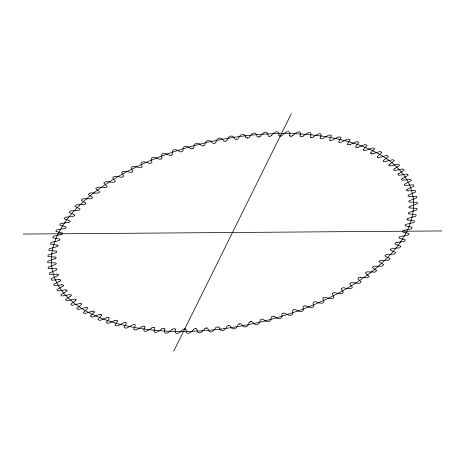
<?xml version="1.0" encoding="UTF-8"?>
<svg xmlns="http://www.w3.org/2000/svg" width="465" height="465" viewBox="0 0 465 465"><rect width="100%" height="100%" fill="white"/><g stroke="black" fill="none" stroke-linecap="round" stroke-linejoin="round"><path stroke-width="0.7" d="M175.352 329.569C174.148 336.416 180.292 332.696 182.786 329.644A1.721 0.872 -11.9 0 1 184.564 328.947M289.649 135.431C290.852 128.584 284.708 132.304 282.214 135.356A1.721 0.872 -11.9 0 1 280.436 136.053M164.889 329.133C162.953 336.404 169.423 332.272 172.166 329.476M300.111 135.867C302.047 128.596 295.577 132.728 292.834 135.524M215.888 142.302C216.661 137.594 221.41 136.321 223.665 140.808A1.721 0.872 -11.9 0 0 225.205 141.197L225.304 141.139M249.112 322.698C248.339 327.406 243.59 328.679 241.335 324.192A1.721 0.872 -11.9 0 0 239.795 323.803L239.487 323.902M173.701 351.261L291.299 113.739M260.429 136.164C262.58 132.635 267.776 129.404 268.102 135.704A1.721 0.872 -11.9 0 0 269.299 136.332M204.571 328.836C202.42 332.365 197.224 335.596 196.898 329.296A1.721 0.872 -11.9 0 0 195.701 328.668M74.522 215.568L74.365 215.76A1.721 0.872 -11.9 0 1 72.639 216.463L65.263 217.219L64.042 218.8L69.384 220.666A1.721 0.872 -11.9 0 1 69.965 221.555M390.513 249.391L390.635 249.24A1.721 0.872 -11.9 0 1 392.361 248.537L399.737 247.781L400.958 246.2L395.616 244.334A1.721 0.872 -11.9 0 1 395.035 243.445M271.403 135.565C273.728 132.298 279.378 128.764 278.965 135.379M193.597 329.435C191.272 332.702 185.622 336.236 186.035 329.621M101.318 315.677L97.935 319.658L99.958 320.455L106.7 317.798M363.682 149.323L367.065 145.342L365.042 144.545L358.3 147.202M94.04 312.364L90.251 316.287L92.134 317.171L99.062 314.712M370.96 152.636L374.749 148.713L372.866 147.829L365.938 150.288A1.721 0.872 -11.9 0 1 364.002 150.451M303.215 136.076C306.11 133.426 313.096 129.311 310.3 136.687A1.721 0.872 -11.9 0 0 311.073 137.506M161.785 328.924C158.891 331.574 151.904 335.689 154.7 328.313A1.721 0.872 -11.9 0 0 153.927 327.494M313.323 137.006C316.38 134.466 323.82 130.467 320.182 137.884A1.721 0.872 -11.9 0 0 320.844 138.744M151.677 327.994C148.62 330.534 141.18 334.533 144.818 327.116A1.721 0.872 -11.9 0 0 144.156 326.256M75.597 300.582L70.68 304.25L72.11 305.366L79.41 303.552A1.721 0.872 -11.9 0 1 81.265 303.599L81.253 303.674M389.403 164.418L394.32 160.751L392.89 159.635L385.59 161.448A1.721 0.872 -11.9 0 1 383.735 161.402L383.805 161.367M350.505 283.104L350.314 283.226A1.721 0.872 -11.9 0 0 349.965 284.266C356.242 289.585 347.832 288.939 344.019 287.812A1.721 0.872 -11.9 0 0 342.066 288.085M70.657 296.095L65.402 299.652L66.669 300.838L74.04 299.257A1.721 0.872 -11.9 0 1 75.847 299.367M394.343 168.905L399.598 165.348L398.331 164.162L390.96 165.743A1.721 0.872 -11.9 0 1 389.153 165.633M398.645 173.643L404.219 170.213L403.114 168.964L395.709 170.306A1.721 0.872 -11.9 0 1 393.954 170.132M131.839 172.027L131.857 172.015A1.721 0.872 -11.9 0 1 129.886 172.288C126.184 170.981 118.191 170.039 123.632 175.677A1.721 0.872 -11.9 0 1 123.237 176.741M333.01 293.055L333.161 292.973A1.721 0.872 -11.9 0 1 335.114 292.712C338.816 294.019 346.809 294.961 341.368 289.323A1.721 0.872 -11.9 0 1 341.763 288.259M402.289 178.607L408.16 175.328L407.23 174.015L399.813 175.119A1.721 0.872 -11.9 0 1 398.116 174.875M350.162 144.452L356.702 141.61L358.852 142.313L355.894 146.335A1.721 0.872 -11.9 0 0 356.074 147.329M114.838 320.548L108.299 323.39L106.148 322.687L109.106 318.665A1.721 0.872 -11.9 0 0 108.926 317.671M59.735 281.209L53.597 284.336L54.091 285.248L54.347 285.702L61.74 284.847M323.524 297.681A1.721 0.872 -11.9 0 0 322.879 298.757C326.703 304.523 319.589 303.622 316.095 301.797A1.721 0.872 -11.9 0 0 314.189 301.872L313.892 302.047A1.721 0.872 -11.9 0 0 313.084 303.081C316.095 308.952 309.51 308.022 306.08 305.935A1.721 0.872 -11.9 0 0 304.203 305.941L304.191 305.993M151.067 162.971L151.108 162.953A1.721 0.872 -11.9 0 0 151.916 161.919C148.905 156.048 155.49 156.978 158.92 159.065A1.721 0.872 -11.9 0 0 160.797 159.059L161.111 158.891M57.445 275.838L51.051 278.797L51.429 279.738L51.627 280.209L58.968 279.605M407.555 189.162L413.949 186.203L413.571 185.262L413.373 184.791L406.032 185.395A1.721 0.872 -11.9 0 1 404.463 185.024M373.052 153.7L380.132 151.451L381.87 152.415L377.69 156.269A1.721 0.872 -11.9 0 0 377.504 157.315M91.948 311.3L84.868 313.55L83.13 312.585L87.31 308.731A1.721 0.872 -11.9 0 0 87.496 307.685M181.646 151.735L181.606 151.747A1.721 0.872 -11.9 0 1 179.769 151.677C176.485 148.893 170.986 148.318 172.393 154.113A1.721 0.872 -11.9 0 1 171.428 155.153L171.26 155.165M293.781 309.824L293.63 309.876A1.721 0.872 -11.9 0 0 292.59 310.893C294.043 316.694 288.503 316.084 285.219 313.329A1.721 0.872 -11.9 0 0 283.423 313.201L283.08 313.352M171.37 155.124L171.062 155.229A1.721 0.872 -11.9 0 1 169.214 155.223C165.848 152.799 159.844 151.991 162.006 157.868A1.721 0.872 -11.9 0 1 161.152 158.92M293.938 309.771L293.956 309.76A1.721 0.872 -11.9 0 1 295.787 309.777C299.152 312.201 305.156 313.009 302.994 307.132A1.721 0.872 -11.9 0 1 303.848 306.08M54.73 258.778L47.75 261.161L47.75 261.673L47.773 262.69L54.8 262.853A1.721 0.872 -11.9 0 1 56.12 263.399M410.27 206.222L417.25 203.839L417.25 203.327L417.227 202.31L410.2 202.147A1.721 0.872 -11.9 0 1 408.88 201.601M192.62 148.509L192.278 148.602M250.484 321.792L250.856 321.71M65.187 289.881L57.77 290.985L56.84 289.672L62.711 286.394A1.721 0.872 -11.9 0 0 63.49 285.33M225.583 141.087L225.56 141.093A1.721 0.872 -11.9 0 0 227.054 140.215C228.181 135.786 232.988 134.054 234.831 138.971A1.721 0.872 -11.9 0 0 236.296 139.424M239.417 323.913L239.44 323.907A1.721 0.872 -11.9 0 0 237.946 324.785C236.819 329.214 232.012 330.946 230.169 326.029A1.721 0.872 -11.9 0 0 228.704 325.576M60.898 234.691L53.51 236.191L52.812 237.789L59.026 238.946A1.721 0.872 -11.9 0 1 59.944 239.708M404.102 230.309L411.49 228.809L412.188 227.211L405.974 226.054A1.721 0.872 -11.9 0 1 405.056 225.293M228.693 325.622L228.321 325.674A1.721 0.872 -11.9 0 0 226.775 326.506C225.141 330.667 220.579 332.975 219.009 327.494M236.586 139.337L236.679 139.326A1.721 0.872 -11.9 0 0 238.225 138.494C239.859 134.333 244.421 132.025 245.991 137.506M247.479 137.966L247.711 137.936M68.07 222.503L60.659 223.52L59.607 225.112L65.269 226.746A1.721 0.872 -11.9 0 1 65.96 227.594M396.93 242.498L404.341 241.48L405.393 239.888L399.731 238.254A1.721 0.872 -11.9 0 1 399.04 237.406M408.113 190.824L415.379 190.47L415.518 190.958L415.774 191.929L409.159 194.707A1.721 0.872 -11.9 0 0 408.061 195.724M56.887 274.176L49.621 274.53L49.482 274.042L49.226 273.071L55.841 270.293A1.721 0.872 -11.9 0 0 56.939 269.276M258.773 136.913L258.633 136.925M206.228 328.087L206.6 328.058M269.688 136.268L269.665 136.274A1.721 0.872 -11.9 0 0 271.415 135.571M195.312 328.732L195.335 328.726A1.721 0.872 -11.9 0 0 193.585 329.429M195.678 328.714L195.381 328.726M280.116 136.013L280.366 136.007M23.25 234.052L441.75 230.948M184.907 328.988L184.617 328.993M290.724 136.117L291.032 136.123M172.149 329.476A1.721 0.872 -11.9 0 1 173.991 328.831L174.323 328.883M408.078 219.98L414.53 220.892L414.007 222.479L406.683 224.217A1.721 0.872 -11.9 0 0 405.137 225.083M56.922 245.02L50.47 244.108L50.993 242.521L58.317 240.783A1.721 0.872 -11.9 0 0 59.863 239.917M311.451 137.501L311.137 137.466M153.549 327.5L153.88 327.534M104.509 187.633L97.708 187.133L95.726 188.563L99.219 191.452A1.721 0.872 -11.9 0 1 99.196 192.481M360.491 277.367L367.292 277.867L369.274 276.437L365.781 273.548A1.721 0.872 -11.9 0 1 365.804 272.519M144.109 326.296L143.807 326.25A1.721 0.872 -11.9 0 0 141.883 326.674L136.129 330.016L133.647 329.592L135.28 325.547A1.721 0.872 -11.9 0 0 134.734 324.646M321.175 138.744L321.216 138.75A1.721 0.872 -11.9 0 0 323.117 138.326L328.871 134.984L331.353 135.408L329.72 139.453A1.721 0.872 -11.9 0 0 330.266 140.354M330.377 140.325L330.627 140.372M125.347 322.646L125.643 322.716M347.977 144.615L348.256 144.696A1.721 0.872 -11.9 0 0 350.174 144.458M116.936 320.362L116.744 320.304A1.721 0.872 -11.9 0 0 114.826 320.542M356.155 147.295L356.405 147.382A1.721 0.872 -11.9 0 0 358.306 147.207M108.682 317.647L108.595 317.618A1.721 0.872 -11.9 0 0 106.694 317.793M100.94 314.59L101.033 314.631A1.721 0.872 -11.9 0 0 99.144 314.741M190.551 148.445C187.36 145.283 182.315 145.016 183.018 150.66A1.721 0.872 -11.9 0 1 181.949 151.683M274.449 316.555C277.64 319.717 282.685 319.984 281.982 314.34A1.721 0.872 -11.9 0 1 283.051 313.317M62.618 233.657A1.721 0.872 -11.9 0 0 61.816 232.837L55.864 231.448L56.742 229.85L64.153 228.588A1.721 0.872 -11.9 0 0 65.832 227.809M62.548 233.79A1.721 0.872 -11.9 0 1 60.932 234.627M56.928 245.008A1.721 0.872 -11.9 0 1 57.951 245.735M57.91 245.869A1.721 0.872 -11.9 0 1 56.445 246.781L49.185 248.804L48.842 250.379L55.515 251.042A1.721 0.872 -11.9 0 1 56.643 251.705M56.608 251.914A1.721 0.872 -11.9 0 1 55.23 252.861L48.104 255.029L47.947 256.587L54.806 256.994A1.721 0.872 -11.9 0 1 56.033 257.604M56.027 257.738A1.721 0.872 -11.9 0 1 54.736 258.714M56.131 263.603A1.721 0.872 -11.9 0 1 54.94 264.602L48.122 267.183L48.191 267.683L48.331 268.683L55.492 268.584A1.721 0.872 -11.9 0 1 56.899 269.078M56.887 274.17A1.721 0.872 -11.9 0 1 58.375 274.612M58.439 274.798A1.721 0.872 -11.9 0 1 57.451 275.844M60.624 280.157A1.721 0.872 -11.9 0 1 59.747 281.215M59.003 279.657A1.721 0.872 -11.9 0 1 60.566 280.04M61.781 284.9A1.721 0.872 -11.9 0 1 63.414 285.214M67.018 290.294A1.721 0.872 -11.9 0 1 66.367 291.363L60.781 294.787L61.886 296.036L69.291 294.694A1.721 0.872 -11.9 0 1 71.046 294.868M65.228 289.933A1.721 0.872 -11.9 0 1 66.931 290.183M71.203 295.031A1.721 0.872 -11.9 0 1 70.668 296.1M76.022 299.518A1.721 0.872 -11.9 0 1 75.609 300.588M81.462 303.738A1.721 0.872 -11.9 0 1 81.166 304.802L76.597 308.568L78.19 309.609L85.391 307.574A1.721 0.872 -11.9 0 1 87.275 307.551M94.104 311.329A1.721 0.872 -11.9 0 1 94.052 312.364M92.023 311.329A1.721 0.872 -11.9 0 1 93.947 311.248M101.254 314.666A1.721 0.872 -11.9 0 1 101.329 315.683M117.087 320.35A1.721 0.872 -11.9 0 1 117.407 321.315L114.861 325.355L117.134 325.971L123.44 322.954A1.721 0.872 -11.9 0 1 125.393 322.6M125.701 322.675A1.721 0.872 -11.9 0 1 126.143 323.611L124.039 327.662L126.422 328.18L132.473 325A1.721 0.872 -11.9 0 1 134.414 324.582M151.666 327.988A1.721 0.872 -11.9 0 1 153.578 327.453M161.768 328.918A1.721 0.872 -11.9 0 1 163.651 328.331M164.006 328.354A1.721 0.872 -11.9 0 1 164.906 329.127M174.358 328.842A1.721 0.872 -11.9 0 1 175.369 329.569M184.936 328.947A1.721 0.872 -11.9 0 1 186.052 329.621M204.554 328.836A1.721 0.872 -11.9 0 1 206.233 328.04M206.617 328.011A1.721 0.872 -11.9 0 1 207.925 328.581C208.866 334.515 213.731 331.673 215.65 327.86A1.721 0.872 -11.9 0 1 217.242 327.023M217.632 326.982A1.721 0.872 -11.9 0 1 219.027 327.488M249.095 322.698A1.721 0.872 -11.9 0 1 250.466 321.751M250.85 321.67A1.721 0.872 -11.9 0 1 252.483 321.989C255.029 326.064 259.894 325.227 260.191 320.251A1.721 0.872 -11.9 0 1 261.458 319.275M261.842 319.182A1.721 0.872 -11.9 0 1 263.539 319.438C266.335 323.082 271.403 322.681 271.165 317.461A1.721 0.872 -11.9 0 1 272.333 316.462M272.711 316.357A1.721 0.872 -11.9 0 1 274.466 316.549M323.855 297.524A1.721 0.872 -11.9 0 1 325.796 297.379C329.418 298.885 336.945 300.03 332.33 294.159A1.721 0.872 -11.9 0 1 332.841 293.09M350.54 283.022A1.721 0.872 -11.9 0 1 352.505 282.679L359.09 283.441L361.206 282.057L358.126 278.994A1.721 0.872 -11.9 0 1 358.277 277.954M358.544 277.768A1.721 0.872 -11.9 0 1 360.503 277.361M366.06 272.327A1.721 0.872 -11.9 0 1 367.995 271.862L374.959 272.118L376.801 270.642L372.901 267.939A1.721 0.872 -11.9 0 1 372.808 266.933M373.04 266.736A1.721 0.872 -11.9 0 1 374.953 266.207L382.061 266.207L383.765 264.695L379.475 262.19A1.721 0.872 -11.9 0 1 379.254 261.208M379.469 261.005A1.721 0.872 -11.9 0 1 381.352 260.417L388.577 260.168L390.123 258.627L385.468 256.325A1.721 0.872 -11.9 0 1 385.125 255.366M385.316 255.163A1.721 0.872 -11.9 0 1 387.165 254.524L394.477 254.012L395.866 252.449L390.85 250.362A1.721 0.872 -11.9 0 1 390.391 249.438M395.134 243.305A1.721 0.872 -11.9 0 1 396.877 242.561M399.168 237.191A1.721 0.872 -11.9 0 1 400.847 236.4L408.258 235.151L409.136 233.552L403.19 232.151A1.721 0.872 -11.9 0 1 402.382 231.343M402.452 231.21A1.721 0.872 -11.9 0 1 404.068 230.373M408.072 219.992A1.721 0.872 -11.9 0 1 407.049 219.265M407.09 219.131A1.721 0.872 -11.9 0 1 408.555 218.219L415.815 216.196L416.158 214.621L409.485 213.958A1.721 0.872 -11.9 0 1 408.357 213.296M408.392 213.086A1.721 0.872 -11.9 0 1 409.77 212.139L416.896 209.971L417.053 208.413L410.194 208.006A1.721 0.872 -11.9 0 1 408.968 207.396M408.973 207.262A1.721 0.872 -11.9 0 1 410.264 206.286M408.869 201.397A1.721 0.872 -11.9 0 1 410.06 200.398L416.878 197.817L416.809 197.317L416.669 196.317L409.508 196.416A1.721 0.872 -11.9 0 1 408.101 195.922M408.113 190.83A1.721 0.872 -11.9 0 1 406.625 190.388M406.561 190.202A1.721 0.872 -11.9 0 1 407.549 189.156M404.405 184.901A1.721 0.872 -11.9 0 1 405.288 183.849L411.403 180.664L411.159 180.205L410.653 179.298L403.26 180.153A1.721 0.872 -11.9 0 1 401.621 179.845M401.551 179.728A1.721 0.872 -11.9 0 1 402.318 178.665M398.028 174.764A1.721 0.872 -11.9 0 1 398.679 173.695M393.797 169.969A1.721 0.872 -11.9 0 1 394.332 168.9M388.978 165.482A1.721 0.872 -11.9 0 1 389.391 164.412M383.538 161.262A1.721 0.872 -11.9 0 1 383.834 160.198L388.403 156.432L386.81 155.391L379.609 157.426A1.721 0.872 -11.9 0 1 377.725 157.449M373.058 153.712A1.721 0.872 -11.9 0 1 371.134 153.793M370.977 153.712A1.721 0.872 -11.9 0 1 371.029 152.677M363.833 150.375A1.721 0.872 -11.9 0 1 363.758 149.358M347.913 144.65A1.721 0.872 -11.9 0 1 347.593 143.685L350.139 139.645L347.867 139.029L341.56 142.046A1.721 0.872 -11.9 0 1 339.607 142.4M339.299 142.325A1.721 0.872 -11.9 0 1 338.857 141.389L340.961 137.338L338.578 136.82L332.527 140A1.721 0.872 -11.9 0 1 330.586 140.418M313.334 137.012A1.721 0.872 -11.9 0 1 311.422 137.547M303.232 136.082A1.721 0.872 -11.9 0 1 301.349 136.669M300.995 136.646A1.721 0.872 -11.9 0 1 300.094 135.873M292.851 135.524A1.721 0.872 -11.9 0 1 291.009 136.169M290.642 136.158A1.721 0.872 -11.9 0 1 289.631 135.431M280.064 136.053A1.721 0.872 -11.9 0 1 278.948 135.379M260.447 136.164A1.721 0.872 -11.9 0 1 258.767 136.96M258.383 136.989A1.721 0.872 -11.9 0 1 257.075 136.419C256.134 130.485 251.269 133.327 249.35 137.14A1.721 0.872 -11.9 0 1 247.758 137.977M247.368 138.018A1.721 0.872 -11.9 0 1 245.973 137.512M215.905 142.302A1.721 0.872 -11.9 0 1 214.534 143.249M214.15 143.33A1.721 0.872 -11.9 0 1 212.517 143.011C209.971 138.936 205.106 139.773 204.809 144.749A1.721 0.872 -11.9 0 1 203.542 145.725M203.159 145.818A1.721 0.872 -11.9 0 1 201.461 145.562C198.665 141.918 193.597 142.319 193.835 147.539A1.721 0.872 -11.9 0 1 192.667 148.538M192.289 148.643A1.721 0.872 -11.9 0 1 190.534 148.451M150.811 163.128A1.721 0.872 -11.9 0 1 148.887 163.209C145.394 161.367 138.332 160.471 142.104 166.249A1.721 0.872 -11.9 0 1 141.476 167.319M141.145 167.476A1.721 0.872 -11.9 0 1 139.204 167.621C135.582 166.115 128.055 164.97 132.67 170.841A1.721 0.872 -11.9 0 1 132.159 171.911M122.934 176.915A1.721 0.872 -11.9 0 1 120.97 177.194C117.163 176.055 108.793 175.398 115.018 180.74A1.721 0.872 -11.9 0 1 114.75 181.798M114.46 181.978A1.721 0.872 -11.9 0 1 112.495 182.321L105.91 181.559L103.794 182.943L106.874 186.006A1.721 0.872 -11.9 0 1 106.723 187.046M106.456 187.232A1.721 0.872 -11.9 0 1 104.497 187.639M98.94 192.673A1.721 0.872 -11.9 0 1 97.005 193.138L90.041 192.882L88.199 194.358L92.099 197.061A1.721 0.872 -11.9 0 1 92.192 198.067M91.96 198.264A1.721 0.872 -11.9 0 1 90.047 198.793L82.939 198.793L81.236 200.305L85.525 202.81A1.721 0.872 -11.9 0 1 85.746 203.792M85.531 203.995A1.721 0.872 -11.9 0 1 83.648 204.583L76.423 204.833L74.877 206.373L79.532 208.675A1.721 0.872 -11.9 0 1 79.875 209.634M79.684 209.837A1.721 0.872 -11.9 0 1 77.835 210.476L70.523 210.988L69.134 212.552L74.15 214.638A1.721 0.872 -11.9 0 1 74.609 215.562M69.866 221.695A1.721 0.872 -11.9 0 1 68.123 222.439M155.264 330.313A184.059 93.419 -11.9 0 0 413.001 196.701A184.059 93.419 -11.9 0 0 129.235 170.486A184.059 93.419 -11.9 0 0 155.264 330.313"/></g></svg>
